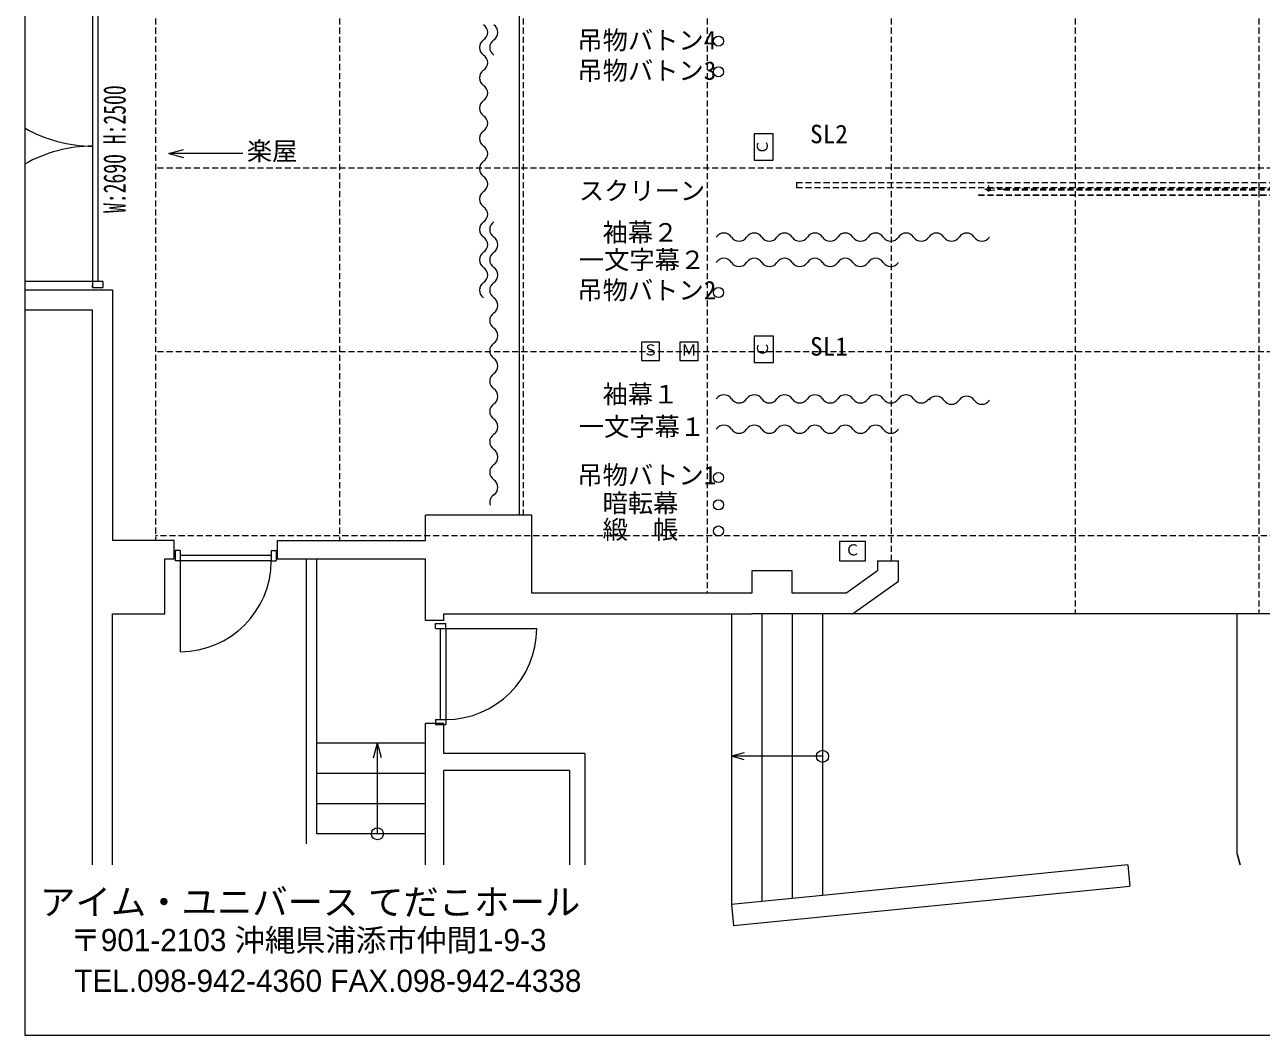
# Model space of a CAD drawing. Units: millimetres, scale not verified. Extents: x -4472 to 23528, y -13726 to 5874.
# Drawn here: x -4472 to 7767, y -13726 to -3721 of the extents above; entities that cross this region are included whole.
import ezdxf
from ezdxf.enums import TextEntityAlignment as Align

# ---------------------------------------------------------------- set-up
doc = ezdxf.new("R2010")
doc.units = ezdxf.units.MM
doc.header["$LTSCALE"] = 50
doc.linetypes.add('DASHED1', pattern=[1.8, 1.2, -0.6])
for name, color, linetype, lineweight in [('D-0', 7, 'Continuous', 9), ('D-1', 4, 'DASHED1', 9), ('D-2', 7, 'DASHED1', 9), ('D-8', 7, 'Continuous', 9), ('F-E', 7, 'Continuous', 9)]:
    doc.layers.add(name, color=color, linetype=linetype, lineweight=lineweight)
doc.layers.add('D-A', color=7, linetype='Continuous')
doc.styles.add('HG明朝B', font='')
doc.styles.add('ＭＳ ゴシック', font='')
doc.styles.get('HG明朝B').set_extended_font_data('HG明朝B')
doc.styles.get('ＭＳ ゴシック').set_extended_font_data('MS Gothic')

# ---------------------------------------------------------------- blocks, each defined once
blk = doc.blocks.new('suku')
at = {"layer": 'D-2'}
for p, q in [((-8209.71, 70.51), (-8209.71, 20.45)), ((-8209.71, 70.51), (0.02, 70.51)), ((-8209.71, 20.45), (0.02, 20.45)), ((-6345.01, 3.43), (-6269.94, 3.43)), ((-6307.48, 40.97), (-6307.48, -34.1)), ((-6307.48, 20.45), (-6157.3, 3.43)), ((-6157.3, 3.43), (-6307.48, -13.59)), ((-6157.3, 8.44), (0.02, 8.44)), ((-6157.3, 8.44), (-6157.3, -1.57)), ((-6407.59, -52.63), (0.02, -52.63)), ((-6407.59, -52.63), (-6407.59, -56.64)), ((-6407.59, -56.64), (0.02, -56.64)), ((-6157.3, -1.57), (0.02, -1.57))]:
    blk.add_line(p, q, dxfattribs=at)
blk.add_circle((-6307.48, 3.43), 17.02, dxfattribs=at)
blk = doc.blocks.new('lightcon')
at = {"layer": 'D-0'}
blk.add_lwpolyline([(-130.11, -80.11), (129.89, -80.11), (129.89, 109.89), (-130.11, 109.89)], close=True, dxfattribs=at)
at = {"layer": 'D-0', "style": 'ＭＳ ゴシック'}
blk.add_text('Ｃ', height=110, dxfattribs=at).set_placement((-74.55, -59.55), align=Align.BOTTOM_LEFT)
blk = doc.blocks.new('miccon')
at = {"layer": 'D-0'}
blk.add_lwpolyline([(-90.11, -75.11), (89.89, -75.11), (89.89, 104.89), (-90.11, 104.89)], close=True, dxfattribs=at)
at = {"layer": 'D-0', "style": 'ＭＳ ゴシック'}
blk.add_text('Ｍ', height=110, dxfattribs=at).set_placement((-74.55, -59.55), align=Align.BOTTOM_LEFT)
blk = doc.blocks.new('SPcon')
at = {"layer": 'D-0'}
blk.add_lwpolyline([(-90.11, -75.11), (89.89, -75.11), (89.89, 104.89), (-90.11, 104.89)], close=True, dxfattribs=at)
at = {"layer": 'D-0', "style": 'ＭＳ ゴシック'}
blk.add_text('Ｓ', height=110, dxfattribs=at).set_placement((-74.55, -59.55), align=Align.BOTTOM_LEFT)

msp = doc.modelspace()

# ---------------------------------------------------------------- linework, layer by layer
at = {"layer": 'D-0'}
for p, q in [((420.64, -3420.61), (420.64, -8576.74)), ((-3799.28, -3580.8), (-3799.28, -6263.99)), ((-3749.22, -3580.8), (-3749.22, -6263.99)), ((-3799.39, -6263.99), (-4471.6, -6263.99)), ((-4471.6, -6344.09), (-3804.38, -6344.09)), ((-3804.38, -6344.09), (-3604.15, -6344.09)), ((-3799.28, -6263.99), (-3799.28, -6324.06)), ((-3699.16, -6263.99), (-3799.28, -6263.99)), ((-3799.28, -6324.06), (-3799.28, -6299.03)), ((-3799.28, -6324.06), (-3699.16, -6324.06)), ((-3699.16, -6263.99), (-3699.16, -6324.06)), ((-3699.16, -6299.03), (-3699.16, -6324.06)), ((-3604.15, -6344.09), (-3604.15, -8827.04)), ((-4471.6, -6544.32), (-3804.38, -6544.32)), ((-3804.38, -6544.32), (-3804.38, -8827.04)), ((545.79, -8576.74), (-505.46, -8576.74)), ((-505.46, -8827.04), (-505.46, -8576.74)), ((545.79, -9347.66), (545.79, -8576.74)), ((-3804.38, -8827.04), (-3804.38, -9527.87)), ((-2993.42, -8827.04), (-3604.15, -8827.04)), ((-2993.42, -9007.25), (-2993.42, -8827.04)), ((-2933.36, -8927.16), (-2983.42, -8927.16)), ((-2983.42, -8927.16), (-2983.42, -9027.28)), ((-2933.36, -8927.16), (-2933.36, -9027.28)), ((-2032.29, -8927.16), (-1982.23, -8927.16)), ((-2032.29, -8927.16), (-2032.29, -9027.28)), ((-1982.23, -8927.16), (-1982.23, -9027.28)), ((-1972.21, -8827.04), (-1972.21, -9007.25)), ((-1972.21, -8827.04), (-505.46, -8827.04)), ((-3083.53, -9007.25), (-2993.42, -9007.25)), ((-2933.36, -9027.28), (-2983.42, -9027.28)), ((-2032.29, -8977.22), (-2933.36, -8977.22)), ((-2933.36, -9027.28), (-2933.36, -9928.35)), ((-2032.29, -9027.28), (-2933.36, -9027.28)), ((-2032.29, -9027.28), (-1982.23, -9027.28)), ((-1972.21, -9007.25), (-505.46, -9007.25)), ((-1681.87, -11830.61), (-1681.87, -9007.26)), ((-1581.75, -11730.49), (-1581.75, -9007.26)), ((-505.46, -9553.13), (-505.46, -9007.25)), ((3969.65, -9027.28), (4175.13, -9027.28)), ((3969.65, -9027.28), (3969.65, -9123.96)), ((3123.85, -9127.4), (2723.38, -9127.4)), ((2723.38, -9127.4), (2723.38, -9347.66)), ((3123.85, -9347.66), (3123.85, -9127.4)), ((3655.07, -9347.66), (3969.65, -9123.96)), ((2723.38, -9347.66), (545.79, -9347.66)), ((3655.07, -9347.66), (3123.85, -9347.66)), ((-3804.38, -9527.87), (-3804.38, -12036.89)), ((-3604.15, -12036.89), (-3604.15, -9552.9)), ((-505.46, -9617.98), (-505.46, -9553.13)), ((-325.25, -9617.98), (-505.46, -9617.98)), ((-305.22, -9698.07), (-305.22, -9648.01)), ((545.79, -9553.13), (2723.38, -9553.13)), ((2523.09, -9552.9), (2523.09, -12036.89)), ((2823.44, -9552.9), (2823.44, -12036.89)), ((3123.8, -9552.9), (3123.8, -12036.89)), ((3424.16, -9552.9), (3424.16, -12036.89)), ((7529.09, -9552.9), (3721.02, -9552.9)), ((7529.09, -11930.73), (7529.09, -9552.9)), ((15238.26, -9552.9), (7529.09, -9552.9)), ((-405.34, -9698.07), (-305.22, -9698.07)), ((-355.28, -10599.14), (-355.28, -9698.07)), ((-305.22, -9698.07), (595.85, -9698.07)), ((-305.22, -9698.07), (-305.22, -10599.14)), ((-325.25, -10639.19), (-505.46, -10639.19)), ((-505.46, -12036.89), (-505.46, -10639.19)), ((-405.34, -10599.14), (-405.34, -10649.2)), ((-405.34, -10599.14), (-305.22, -10599.14)), ((-305.22, -10599.14), (-305.22, -10649.2)), ((-405.34, -10649.2), (-305.22, -10649.2)), ((-1581.75, -10829.42), (-505.46, -10829.42)), ((-1021.28, -10979.6), (-981.04, -10829.42)), ((-981.04, -11730.49), (-981.04, -10829.42)), ((-940.8, -10979.6), (-981.04, -10829.42)), ((1071.41, -10934.55), (1071.41, -11104.75)), ((2648.23, -10930.38), (2523.09, -10963.92)), ((3424.16, -10963.92), (2523.09, -10963.92)), ((2648.23, -10997.45), (2523.09, -10963.92)), ((-1581.75, -11129.78), (-505.46, -11129.78)), ((-325.25, -12036.89), (-325.25, -11104.75)), ((921.24, -11104.75), (-325.25, -11104.75)), ((921.24, -11104.75), (921.24, -12036.89)), ((1071.41, -11104.75), (1071.41, -12036.89)), ((-1581.75, -11430.13), (-505.46, -11430.13)), ((-505.46, -11730.49), (-1581.75, -11730.49)), ((7529.07, -11930.73), (7558.93, -12036.89)), ((7558.97, -12036.89), (7529.09, -11930.73))]:
    msp.add_line(p, q, dxfattribs=at)
for points in [[(-3604.15, -9552.9), (-3083.53, -9552.9), (-3083.53, -9007.25)], [(3721.02, -9552.9), (4175.13, -9229.98), (4175.13, -9027.28)], [(-405.34, -9698.07), (-405.34, -9648.01), (-305.22, -9648.01)], [(-325.25, -9617.98), (-325.25, -9553.13), (545.79, -9553.13)], [(3721.02, -9552.9), (3123.85, -9552.9), (2723.38, -9552.9)], [(1071.41, -10934.55), (-325.25, -10934.55), (-325.25, -10639.19)]]:
    msp.add_lwpolyline(points, dxfattribs=at)
for centre in [(3424.16, -10963.92), (-981.04, -11730.49)]:
    msp.add_circle(centre, 59.8, dxfattribs=at)
for centre, radius, start, end in [((19.83, -3796.06), 90.42, 303.85501, 56.14497), ((119.94, -3796.06), 90.42, 303.85501, 56.14497), ((120.57, -3946.24), 90.42, 123.85501, 236.14497), ((220.69, -3946.24), 90.42, 123.85501, 236.14497), ((19.83, -4096.41), 90.42, 303.85501, 56.14497), ((120.57, -4246.59), 90.42, 123.85501, 236.14497), ((19.83, -4396.77), 90.42, 303.85501, 56.14497), ((120.57, -4546.95), 90.42, 123.85501, 236.14497), ((19.83, -4697.13), 90.42, 303.85501, 56.14497), ((-3799.28, -3570.79), 1351.61, 240.17012, 270), ((120.57, -4847.31), 90.42, 123.85501, 236.14497), ((-3799.39, -6274), 1351.61, 90, 119.82428), ((19.83, -4997.48), 90.42, 303.85501, 56.14497), ((120.57, -5147.66), 90.42, 123.85501, 236.14497), ((19.83, -5297.84), 90.42, 303.85501, 56.14497), ((120.57, -5448.02), 90.42, 123.85501, 236.14497), ((19.83, -5598.2), 90.42, 303.85501, 56.14497), ((120.57, -5748.38), 90.42, 123.85501, 236.14497), ((220.69, -5748.38), 90.42, 123.85501, 236.14497), ((19.83, -5898.56), 90.42, 303.85501, 56.14497), ((119.94, -5898.56), 90.42, 303.85501, 56.14497), ((2448.05, -5873.84), 90.42, 33.85501, 146.14497), ((2598.23, -5773.1), 90.42, 213.85501, 326.14497), ((2748.41, -5873.84), 90.42, 33.85501, 146.14497), ((2898.59, -5773.1), 90.42, 213.85501, 326.14497), ((3048.76, -5873.84), 90.42, 33.85501, 146.14497), ((3198.94, -5773.1), 90.42, 213.85501, 326.14497), ((3349.12, -5873.84), 90.42, 33.85501, 146.14497), ((3499.3, -5773.1), 90.42, 213.85501, 326.14497), ((3649.48, -5873.84), 90.42, 33.85501, 146.14497), ((3799.66, -5773.1), 90.42, 213.85501, 326.14497), ((3949.84, -5873.84), 90.42, 33.85501, 146.14497), ((4100.01, -5773.1), 90.42, 213.85501, 326.14497), ((4250.19, -5873.84), 90.42, 33.85501, 146.14497), ((4400.37, -5773.1), 90.42, 213.85501, 326.14497), ((4550.55, -5873.84), 90.42, 33.85501, 146.14497), ((4700.73, -5773.1), 90.42, 213.85501, 326.14497), ((4850.91, -5873.84), 90.42, 33.85501, 146.14497), ((5001.09, -5773.1), 90.42, 213.85501, 326.11705), ((120.57, -6048.74), 90.42, 123.85501, 236.14497), ((220.69, -6048.74), 90.42, 123.85501, 236.14497), ((2448.03, -6124.14), 90.42, 33.85501, 146.14497), ((2598.2, -6023.39), 90.42, 213.85501, 326.14497), ((2748.38, -6124.14), 90.42, 33.85501, 146.14497), ((2898.56, -6023.39), 90.42, 213.85501, 326.14497), ((3048.74, -6124.14), 90.42, 33.85501, 146.14497), ((3198.92, -6023.39), 90.42, 213.85501, 326.14497), ((3349.1, -6124.14), 90.42, 33.85501, 146.14497), ((3499.28, -6023.39), 90.42, 213.85501, 326.14497), ((3649.45, -6124.14), 90.42, 33.85501, 146.14497), ((3799.63, -6023.39), 90.42, 213.85501, 326.14497), ((3949.81, -6124.14), 90.42, 33.85501, 146.14497), ((4099.99, -6023.39), 90.42, 213.85501, 326.14497), ((4250.17, -6124.14), 90.42, 146.12532, 146.14497), ((19.83, -6198.91), 90.42, 303.85501, 56.14497), ((119.94, -6198.91), 90.42, 303.85501, 56.14497), ((120.57, -6349.09), 90.42, 123.85501, 236.14497), ((220.69, -6349.09), 90.42, 123.85501, 236.14497), ((119.94, -6499.27), 90.42, 303.85501, 56.14497), ((220.69, -6649.45), 90.42, 123.85501, 236.14497), ((119.94, -6799.63), 90.42, 303.85501, 56.14497), ((220.69, -6949.81), 90.42, 123.85501, 236.14497), ((119.94, -7099.99), 90.42, 303.85501, 56.14497), ((220.69, -7250.16), 90.42, 123.85501, 236.14497), ((119.94, -7400.34), 90.42, 303.85501, 56.14497), ((2448.05, -7475.75), 90.42, 33.85501, 146.14497), ((2598.23, -7375), 90.42, 213.85501, 326.14497), ((2748.41, -7475.75), 90.42, 33.85501, 146.14497), ((2898.59, -7375), 90.42, 213.85501, 326.14497), ((3048.76, -7475.75), 90.42, 33.85501, 146.14497), ((3198.94, -7375), 90.42, 213.85501, 326.14497), ((3349.12, -7475.75), 90.42, 33.85501, 146.14497), ((3499.3, -7375), 90.42, 213.85501, 326.14497), ((3649.48, -7475.75), 90.42, 33.85501, 146.14497), ((3799.66, -7375), 90.42, 213.85501, 326.14497), ((3949.84, -7475.75), 90.42, 33.85501, 146.14497), ((4100.01, -7375), 90.42, 213.85501, 326.14497), ((4250.19, -7475.75), 90.42, 33.85501, 146.14497), ((4400.37, -7375), 90.42, 213.85501, 326.14497), ((4550.55, -7489.15), 90.42, 33.85501, 146.14497), ((4700.73, -7388.41), 90.42, 213.85501, 326.14497), ((4850.91, -7489.15), 90.42, 33.85501, 146.14497), ((5001.09, -7388.41), 90.42, 213.85501, 326.11705), ((220.69, -7550.52), 90.42, 123.85501, 236.14497), ((119.94, -7700.7), 90.42, 303.85501, 56.14497), ((2448.05, -7776.1), 90.42, 33.85501, 146.14497), ((2748.41, -7776.1), 90.42, 33.85501, 146.14497), ((3048.76, -7776.1), 90.42, 33.85501, 146.14497), ((3349.12, -7776.1), 90.42, 33.85501, 146.14497), ((3649.48, -7776.1), 90.42, 33.85501, 146.14497), ((3949.84, -7776.1), 90.42, 33.85501, 146.14497), ((220.69, -7850.88), 90.42, 123.85501, 236.14497), ((2598.23, -7675.36), 90.42, 213.85501, 326.14497), ((2898.59, -7675.36), 90.42, 213.85501, 326.14497), ((3198.94, -7675.36), 90.42, 213.85501, 326.14497), ((3499.3, -7675.36), 90.42, 213.85501, 326.14497), ((3799.66, -7675.36), 90.42, 213.85501, 326.14497), ((4100.01, -7675.36), 90.42, 213.85501, 326.14497), ((119.94, -8001.06), 90.42, 303.85501, 56.14497), ((220.69, -8151.24), 90.42, 123.85501, 236.14497), ((119.94, -8301.41), 90.42, 303.85501, 56.14497), ((220.69, -8451.59), 90.42, 123.85501, 196.0703), ((-2933.36, -9027.28), 901.07, 270, 0), ((-305.22, -9698.07), 901.07, 270, 0)]:
    msp.add_arc(centre, radius, start, end, dxfattribs=at)
at = {"layer": 'D-1'}
for p, q in [((-3177.64, 1560.31), (-3177.64, -8827.04)), ((-1357.48, 1560.31), (-1357.48, -8827.04)), ((462.69, 1560.31), (462.69, -8576.74)), ((2282.85, 1560.31), (2282.85, -9347.66)), ((4103.02, 1560.31), (4103.02, -9027.28)), ((5923.18, 1560.31), (5923.18, -9552.9)), ((7743.35, 1560.31), (7743.35, -9552.9)), ((23272.81, -5140.66), (-3177.64, -5140.66)), ((23272.81, -6960.82), (-3177.64, -6960.82)), ((22221.56, -8780.98), (-3177.64, -8780.98))]:
    msp.add_line(p, q, dxfattribs=at)
at = {"layer": 'D-2', "linetype": 'Continuous'}
for p, q in [((-3044.55, -4996.43), (-2899.66, -5035.25)), ((3424.16, -9552.9), (3424.16, -12340.9)), ((2523.09, -12036.89), (2523.09, -12430.89)), ((2823.44, -12036.89), (2823.44, -12400.9)), ((3123.8, -12036.89), (3123.8, -12370.9)), ((6444.51, -12039.27), (3424.16, -12340.9)), ((6444.51, -12039.27), (6465.38, -12248.23)), ((3424.16, -12340.9), (2523.09, -12430.89))]:
    msp.add_line(p, q, dxfattribs=at)
for points in [[(-2311.65, -4996.43), (-3044.55, -4996.43), (-2899.66, -4957.61)], [(2523.09, -12430.89), (2543.95, -12639.85), (6465.38, -12248.23)]]:
    msp.add_lwpolyline(points, dxfattribs=at)
at = {"layer": 'D-8'}
for centre in [(2394.22, -3883.03), (2394.22, -4186.41), (2394.66, -6371.7), (2394.66, -8204.39), (2394.66, -8473.78), (2394.66, -8733.42)]:
    msp.add_circle(centre, 50, dxfattribs=at)
at = {"layer": 'F-E'}
msp.add_line((-4471.6, -13725.61), (23528.4, -13725.61), dxfattribs=at)
msp.add_lwpolyline([(23528.4, 5874.39), (-4471.6, 5874.39), (-4471.6, -13725.61)], dxfattribs=at)

# ---------------------------------------------------------------- block references
at = {"layer": 'D-1', "rotation": 90}
for p in [(2856.51, -4932.01), (2858.65, -6934.22)]:
    msp.add_blockref('lightcon', p, dxfattribs=at)
at = {"layer": 'D-1'}
for name, p in [('SPcon', (1721.6, -6968.88)), ('miccon', (2102.09, -6969.22)), ('lightcon', (3720.92, -8948.42))]:
    msp.add_blockref(name, p, dxfattribs=at)
at = {"layer": 'D-2'}
msp.add_blockref('suku', (11374.84, -5352.87), dxfattribs=at)

# ---------------------------------------------------------------- texts
at = {"layer": 'D-2', "style": 'ＭＳ ゴシック'}
msp.add_text('楽屋', height=183.3, dxfattribs=at).set_placement((-2273.26, -5118.09), align=Align.BOTTOM_LEFT)
at = {"layer": 'D-A', "style": 'ＭＳ ゴシック'}
for s, p in [('吊物バトン4', (998.12, -4021.07)), ('吊物バトン3', (998.12, -4321.43)), ('SL2', (3301.15, -4949.55)), ('スクリーン', (1012.41, -5511.38)), ('袖幕２', (1247.3, -5923.34)), ('一文字幕２', (1012.41, -6195.19)), ('吊物バトン2', (998.12, -6495.55)), ('SL1', (3301.15, -7052.04)), ('袖幕１', (1247.3, -7525.24)), ('一文字幕１', (1012.41, -7847.16)), ('吊物バトン1', (998.12, -8326.19)), ('暗転幕', (1247.3, -8604.47)), ('緞\u3000帳', (1247.3, -8865.61))]:
    msp.add_text(s, height=183.3, dxfattribs=at).set_placement(p, align=Align.BOTTOM_LEFT)
at = {"layer": 'D-A', "style": 'ＭＳ ゴシック', "width": 0.65}
msp.add_text('W:2690 H:2500', height=219.9, rotation=90, dxfattribs=at).set_placement((-3407.43, -5584.89), align=Align.BOTTOM_LEFT)
at = {"layer": 'F-E', "style": 'HG明朝B'}
for s, height, p in [('アイム・ユニバース てだこホール', 256.6, (-4319.43, -12611.46)), ('〒901-2103 沖縄県浦添市仲間1-9-3', 219.9, (-4018.85, -12958.96)), ('TEL.098-942-4360 FAX.098-942-4338', 219.9, (-3980.85, -13362.29))]:
    msp.add_text(s, height=height, dxfattribs=at).set_placement(p, align=Align.BOTTOM_LEFT)

doc.saveas('drawing.dxf')
